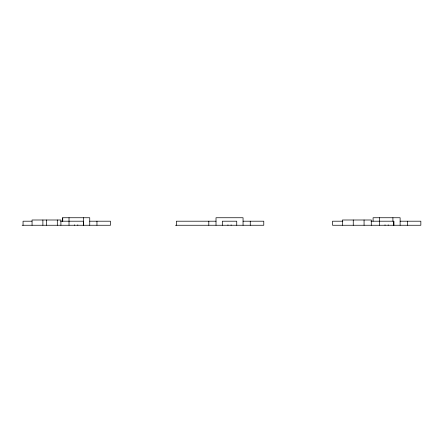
<?xml version="1.0" encoding="UTF-8"?>
<svg xmlns="http://www.w3.org/2000/svg" width="443" height="443" viewBox="0 0 443 443"><rect width="100%" height="100%" fill="white"/><g stroke="black" fill="none" stroke-linecap="round" stroke-linejoin="round"><path stroke-width="0.66" d="M62.707 217.746L62.707 221.157L62.707 217.746L89.746 217.746L89.746 225.254M83.439 217.746L83.439 225.254L83.439 221.201L60.658 221.201M393.81 221.201L393.81 225.254L393.81 221.201L371.018 221.201M31.94 221.201L23.053 221.201L23.053 225.254M89.746 221.201L110.479 221.201L110.479 225.254L22.15 225.254M216.012 221.201L176.353 221.201L176.353 225.254M243.052 221.201L263.779 221.201L263.779 225.254L175.456 225.254M342.832 221.201L332.521 221.201L332.521 225.254L420.85 225.254L420.85 221.201L400.118 221.201M407.333 221.201L407.333 225.254M400.118 225.254L400.118 217.746L373.084 217.746L373.084 221.157M392.908 217.746L392.908 221.157M388.179 224.806L388.179 225.254M385.022 224.806L385.022 225.254M379.391 217.746L379.391 225.254M371.278 225.254L371.278 219.999L342.439 219.999L342.439 225.254M364.068 219.999L364.068 225.254M353.254 219.999L353.254 225.254M250.262 221.201L250.262 225.254M243.052 225.254L243.052 217.746L216.012 217.746L216.012 225.254M236.745 225.254L236.745 221.201L222.32 221.201L222.32 225.254M231.108 224.806L231.108 225.254M227.957 224.806L227.957 225.254M208.803 221.201L208.803 225.254M96.956 221.201L96.956 225.254M77.807 224.806L77.807 225.254M74.651 224.806L74.651 225.254M69.019 217.746L69.019 225.254M60.907 225.254L60.907 219.999L32.062 219.999L32.062 225.254M57.302 219.999L57.302 225.254M46.487 219.999L46.487 225.254M42.882 219.999L42.882 225.254"/></g></svg>
